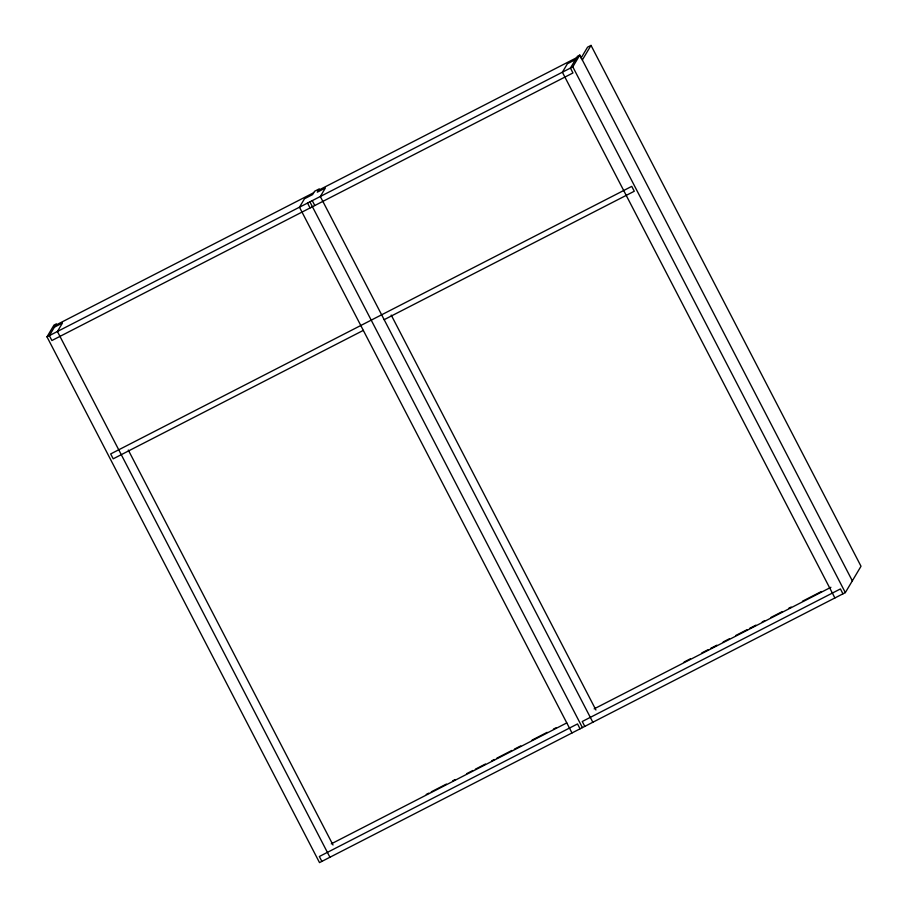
<?xml version="1.0" encoding="UTF-8"?>
<svg xmlns="http://www.w3.org/2000/svg" width="908" height="908" viewBox="0 0 908 908"><rect width="100%" height="100%" fill="white"/><g stroke="black" fill="none" stroke-linecap="round" stroke-linejoin="round"><path stroke-width="1.36" d="M581.029 58.123L587.544 47.182L591.017 45.4L861.011 566.263L845.325 592.606L319.514 862.6L46.989 336.845L53.992 325.087L56.364 323.872L49.361 335.631L51.892 340.523L572.959 72.958L570.428 68.066L577.431 56.307L579.803 55.093L852.328 580.848M46.989 336.845L572.8 66.852L579.803 55.093M582.334 59.985L591.017 45.4M55.524 325.28L313.691 192.723M318.424 190.294L576.591 57.726M54.401 327.164L62.459 323.032L57.42 331.499L329.933 857.254M575.479 59.599L567.421 63.742L562.37 72.209L834.895 597.963M363.325 330.387L113.205 458.812L110.674 453.932L631.752 186.367L634.283 191.248L384.163 319.684M426.261 794.421L428.78 793.127M431.3 791.833L446.407 784.069M452.706 780.835L455.226 779.541M466.564 773.718L472.864 770.495M475.372 769.201L485.451 764.025M491.75 760.79L494.27 759.497M496.789 758.203L511.896 750.439M514.416 749.145L520.715 745.922M532.054 740.099L547.161 732.336M553.46 729.101L555.98 727.807M684.121 662.011L690.42 658.777M701.759 652.954L708.058 649.719M710.578 648.425L716.866 645.191M723.165 641.956L729.465 638.733M735.764 635.498L747.091 629.675M749.611 628.381L755.91 625.147M762.209 621.912L764.729 620.618M771.028 617.383L782.356 611.572M788.655 608.337L791.174 607.043M802.502 601.221L821.4 591.517M331.25 843.861L566.751 722.927M594.15 708.864L830.911 587.283M572.8 66.852L845.325 592.606M842.953 593.821L840.422 588.94L582.255 721.508L584.786 726.389M391.212 315.065L595.932 710.011M592.845 722.257L320.32 196.503L325.359 188.035L317.301 192.167L319.264 188.875L314.531 191.304L312.568 194.596L304.521 198.738L299.47 207.206L571.995 732.96M312.261 200.634L314.792 205.526M309.9 201.848L582.414 727.603M307.528 203.063L310.059 207.955M580.053 728.818L577.522 723.937L319.344 856.505L321.886 861.386M128.3 450.062L333.02 845.008"/></g></svg>
